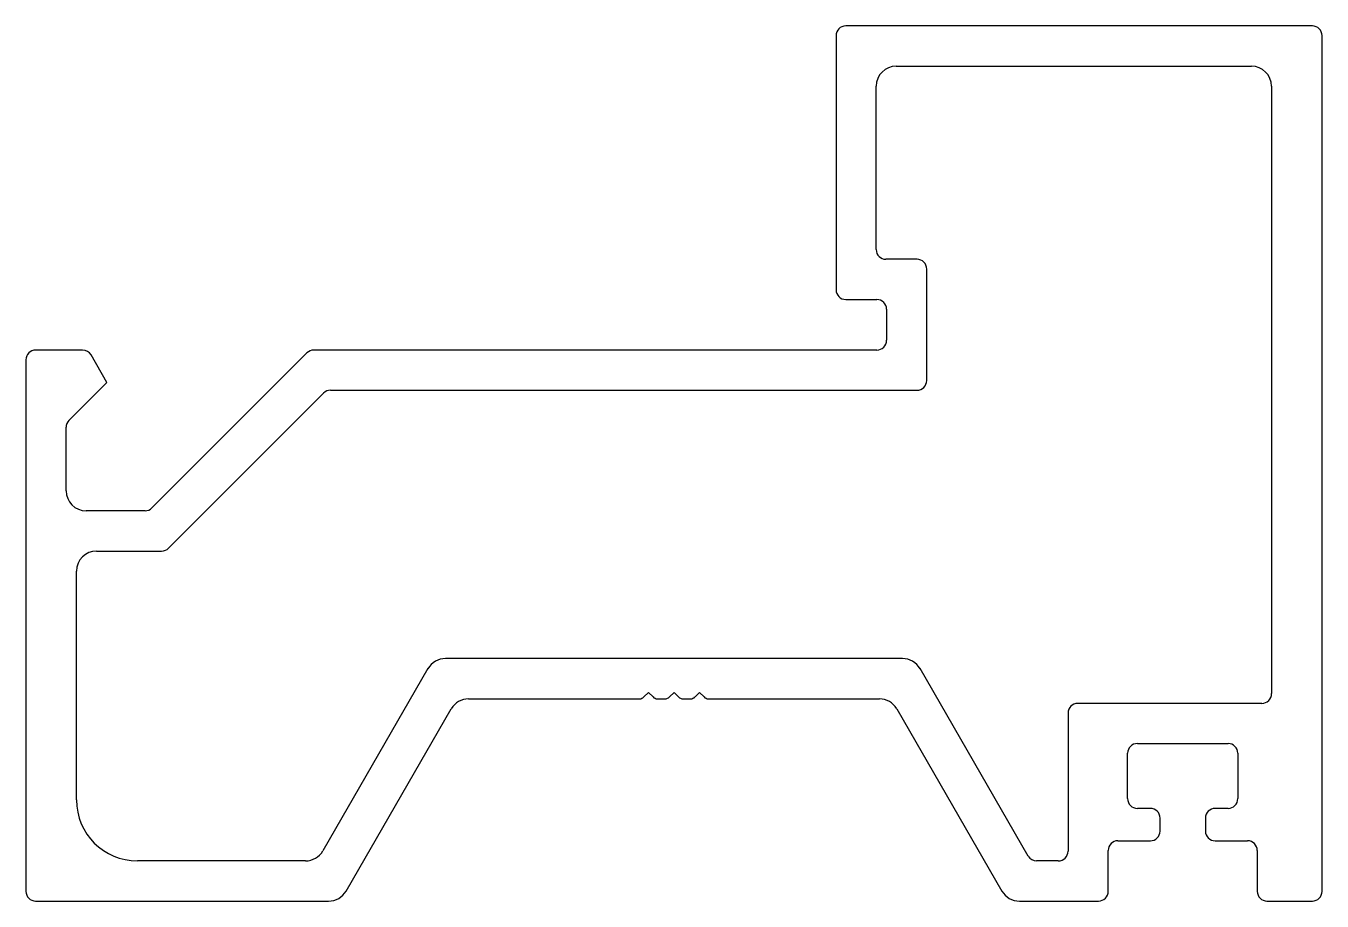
# Model space of a CAD drawing. Extents: x -25.4 to 25.4, y 9.7 to 44.
import ezdxf

# ---------------------------------------------------------------- set-up
doc = ezdxf.new("R2010")
doc.units = 0
doc.layers.get('0').update_dxf_attribs({"linetype": 'CONTINUOUS'})

msp = doc.modelspace()

# ---------------------------------------------------------------- linework, layer by layer
for p, q in [((24.973, 44.002), (6.685, 44.002)), ((6.304, 43.621), (6.304, 33.664)), ((25.354, 10.093), (25.354, 43.621)), ((8.666, 42.427), (22.585, 42.427)), ((7.879, 35.239), (7.879, 41.64)), ((23.373, 41.64), (23.373, 17.84)), ((9.479, 34.858), (8.26, 34.858)), ((9.86, 30.108), (9.86, 34.477)), ((6.685, 33.283), (7.904, 33.283)), ((8.285, 32.902), (8.285, 31.683)), ((-23.224, 31.302), (-25.065, 31.302)), ((-22.271, 30.032), (-22.894, 31.111)), ((-14.432, 31.19), (-20.508, 25.114)), ((7.904, 31.302), (-14.163, 31.302)), ((-25.446, 30.921), (-25.446, 10.093)), ((-23.76, 28.543), (-22.271, 30.032)), ((-19.856, 23.539), (-13.78, 29.615)), ((-13.511, 29.727), (9.479, 29.727)), ((-23.871, 25.79), (-23.871, 28.274)), ((-20.778, 25.003), (-23.084, 25.003)), ((-22.677, 23.428), (-20.126, 23.428)), ((-23.465, 13.674), (-23.465, 22.64)), ((-9.688, 18.818), (-13.809, 11.68)), ((8.914, 19.211), (-9.006, 19.211)), ((13.834, 11.477), (9.596, 18.818)), ((-1.223, 17.71), (-1.046, 17.887)), ((-1.046, 17.887), (-0.869, 17.71)), ((-0.223, 17.71), (-0.046, 17.887)), ((-0.046, 17.887), (0.131, 17.71)), ((0.777, 17.71), (0.954, 17.887)), ((0.954, 17.887), (1.131, 17.71)), ((-8.097, 17.637), (-1.4, 17.637)), ((-0.692, 17.637), (-0.4, 17.637)), ((0.307, 17.637), (0.6, 17.637)), ((1.307, 17.637), (8.005, 17.637)), ((22.992, 17.459), (15.778, 17.459)), ((-12.9, 10.105), (-8.779, 17.243)), ((8.687, 17.243), (12.808, 10.105)), ((15.397, 17.078), (15.397, 11.668)), ((18.115, 15.884), (21.671, 15.884)), ((17.734, 13.725), (17.734, 15.503)), ((22.052, 15.503), (22.052, 13.725)), ((18.623, 13.344), (18.115, 13.344)), ((21.671, 13.344), (21.163, 13.344)), ((19.004, 12.455), (19.004, 12.963)), ((20.782, 12.963), (20.782, 12.455)), ((16.972, 10.093), (16.972, 11.693)), ((17.353, 12.074), (18.623, 12.074)), ((21.163, 12.074), (22.433, 12.074)), ((22.814, 11.693), (22.814, 10.093)), ((-14.491, 11.287), (-21.077, 11.287)), ((15.016, 11.287), (14.164, 11.287)), ((-25.065, 9.712), (-13.582, 9.712)), ((13.49, 9.712), (16.591, 9.712)), ((23.195, 9.712), (24.973, 9.712))]:
    msp.add_line(p, q)
for centre, radius, start, end in [((6.685, 43.621), 0.381, 90, 180), ((24.973, 43.621), 0.381, 360, 90), ((8.666, 41.64), 0.787, 90, 180), ((22.585, 41.64), 0.787, 0, 90), ((8.26, 35.239), 0.381, 180, 270), ((9.479, 34.477), 0.381, 360, 90), ((6.685, 33.664), 0.381, 180, 270), ((7.904, 32.902), 0.381, 0, 90), ((7.904, 31.683), 0.381, 270, 0), ((-25.065, 30.921), 0.381, 90, 180), ((-23.224, 30.921), 0.381, 30, 90), ((-14.163, 30.921), 0.381, 90, 135), ((9.479, 30.108), 0.381, 270, 360), ((-13.511, 29.346), 0.381, 90, 135), ((-23.49, 28.274), 0.381, 135, 180), ((-23.084, 25.79), 0.787, 180, 270), ((-20.778, 25.384), 0.381, 270, 315), ((-22.677, 22.64), 0.787, 90, 180), ((-20.126, 23.809), 0.381, 270, 315), ((-9.006, 18.424), 0.787, 90, 150), ((8.914, 18.424), 0.787, 30, 90), ((22.992, 17.84), 0.381, 270, 360), ((-8.097, 16.849), 0.787, 90, 150), ((-1.4, 17.887), 0.25, 270, 315), ((-0.692, 17.887), 0.25, 225, 270), ((-0.4, 17.887), 0.25, 270, 315), ((0.307, 17.887), 0.25, 225, 270), ((0.6, 17.887), 0.25, 270, 315), ((1.307, 17.887), 0.25, 225, 270), ((8.005, 16.849), 0.787, 30, 90), ((15.778, 17.078), 0.381, 90, 180), ((18.115, 15.503), 0.381, 90, 180), ((21.671, 15.503), 0.381, 0, 90), ((18.115, 13.725), 0.381, 180, 270), ((21.671, 13.725), 0.381, 270, 0), ((-21.077, 13.674), 2.388, 180, 270), ((18.623, 12.963), 0.381, 360, 90), ((21.163, 12.963), 0.381, 90, 180), ((18.623, 12.455), 0.381, 270, 0), ((21.163, 12.455), 0.381, 180, 270), ((17.353, 11.693), 0.381, 90, 180), ((22.433, 11.693), 0.381, 0, 90), ((-14.491, 12.074), 0.787, 270, 330), ((14.164, 11.668), 0.381, 210, 270), ((15.016, 11.668), 0.381, 270, 0), ((-25.065, 10.093), 0.381, 180, 270), ((-13.582, 10.499), 0.787, 270, 330), ((13.49, 10.499), 0.787, 210, 270), ((16.591, 10.093), 0.381, 270, 0), ((23.195, 10.093), 0.381, 180, 270), ((24.973, 10.093), 0.381, 270, 360)]:
    msp.add_arc(centre, radius, start, end)

doc.saveas('drawing.dxf')
